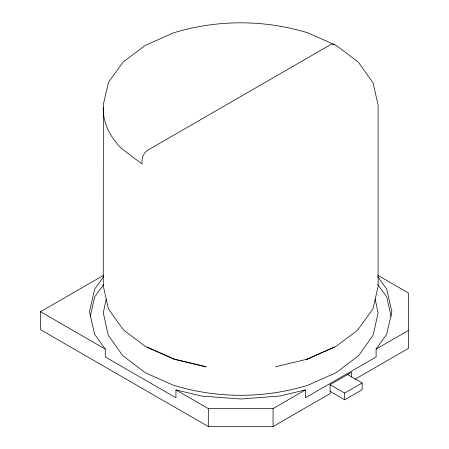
<?xml version="1.0" encoding="UTF-8"?>
<svg xmlns="http://www.w3.org/2000/svg" width="449" height="449" viewBox="0 0 449 449"><rect width="100%" height="100%" fill="white"/><g stroke="black" fill="none" stroke-linecap="round" stroke-linejoin="round"><path stroke-width="0.67" d="M378.069 286.574L372.917 308.968L357.483 330.279L335.65 346.645L307.526 359.093L275.288 366.805M90.255 316.253L94.649 296.98L103.624 284.47M106.205 299.214L103.264 312.841L108.22 335.077L122.633 355.557L145.223 372.715L173.589 385.281C217.316 398.622 264.057 398.622 307.784 385.281L336.149 372.715L358.74 355.557L373.153 335.077L378.103 312.841L375.168 299.214M103.624 276.618L94.649 289.128L89.497 311.718L94.649 334.314L105.257 349.098L105.257 356.949L175.946 397.763L175.946 389.906L201.556 396.035L240.686 399.009L279.817 396.035L305.427 389.906L305.427 397.763L376.116 356.949L376.116 349.098L386.724 334.314L391.876 311.718L386.724 289.128L377.744 276.618M334.185 346.982L333.096 347.807L333.86 347.262L306.572 359.357L307.2 359.161M351.46 377.143L351.46 372.311L330.082 384.653L330.082 393.627L273.054 426.55L208.314 426.55L40.517 329.673L40.517 311.718L103.444 275.389M175.946 389.906L208.314 408.596L273.054 408.596L305.427 389.906M376.116 349.098L408.483 330.408M355.097 379.181L408.483 348.362L408.483 293.029L377.912 275.377M330.082 384.653L344.658 393.066L362.147 382.969L362.147 389.698L344.658 399.795L330.082 391.382M347.571 374.55L362.147 382.969M40.517 311.718L105.257 349.098M147.182 346.982L148.277 347.807L147.513 347.262L174.801 359.357L174.167 359.161L206.254 366.833L173.842 359.093L145.723 346.645L123.441 329.92L108.456 308.968L103.264 285.912L103.337 104.387L108.557 82.251L123.155 61.99L145.223 45.394L173.589 32.828C217.316 19.487 264.057 19.487 307.784 32.828L336.149 45.394L358.218 61.99L373.153 83.031L378.103 105.268L378.103 285.912M377.744 284.47L386.724 296.98L391.118 316.253M344.658 393.066L344.658 399.795M273.054 408.596L273.054 426.55M208.314 408.596L208.314 426.55M334.701 44.9A8.245 4.759 -60 0 0 330.077 44.934L147.85 150.146A8.245 4.759 -60 0 0 142.019 160.242L142.019 163.958L121.679 148.653A137.416 79.338 0 0 1 103.287 107.653"/></g></svg>
